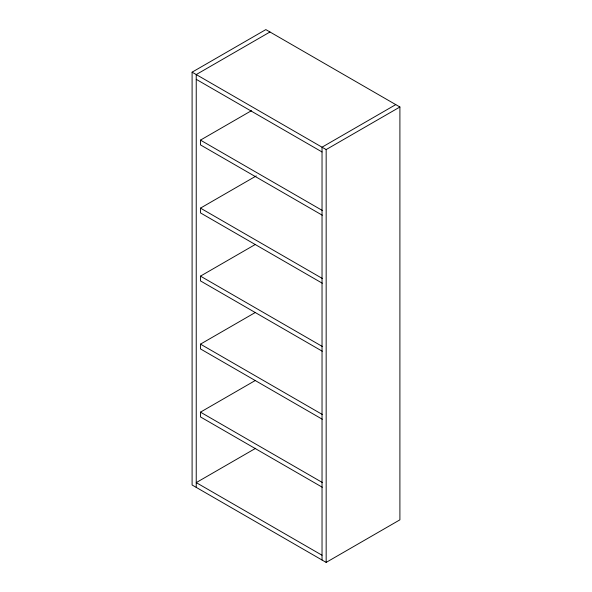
<?xml version="1.0" encoding="UTF-8"?>
<svg xmlns="http://www.w3.org/2000/svg" width="592" height="592" viewBox="0 0 592 592"><rect width="100%" height="100%" fill="white"/><g stroke="black" fill="none" stroke-linecap="round" stroke-linejoin="round"><path stroke-width="0.89" d="M192.097 72.172L265.838 29.6L399.903 107.004L399.903 519.828L326.162 562.4L192.097 484.996L192.097 72.172L326.162 149.576L399.903 107.004M269.967 31.99L196.233 74.555L196.233 487.386M322.3 215.222L200.473 144.892L200.473 140.119L251.496 110.66M322.3 283.228L200.473 212.898L200.473 208.125L256.284 175.905M395.767 104.614L322.033 147.186L322.033 560.01M322.3 351.241L200.473 280.904L200.473 276.131L255.485 244.37M322.3 419.247L200.473 348.917L200.473 344.144L255.485 312.384M322.3 487.253L200.473 416.923L200.473 412.15L255.485 380.39M255.7 448.277L196.233 482.613L322.033 555.237M196.233 79.335L322.033 151.959M200.473 140.119L322.3 210.449M200.473 208.125L322.3 278.455M200.473 276.131L322.3 346.468M200.473 344.144L322.3 414.474M200.473 412.15L322.3 482.48M326.162 149.576L326.162 562.4"/></g></svg>
